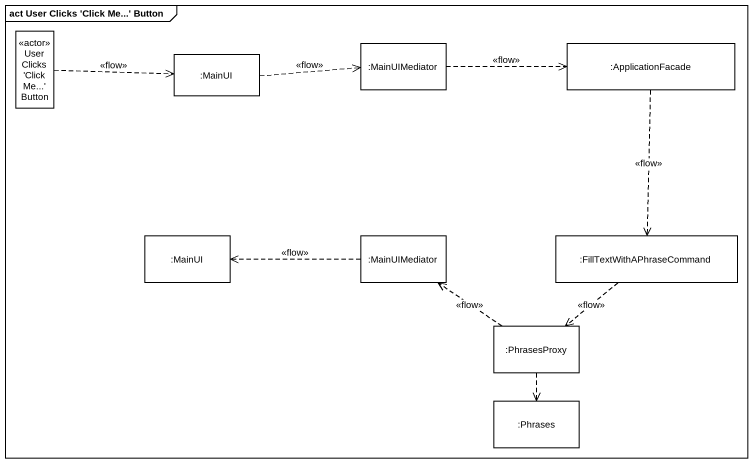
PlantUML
@startuml
mainframe act User Clicks 'Click Me...' Button
hide empty description
state "User Clicks 'Click Me...' Button" as User_Clicks_Click_Me_Button <<actor>>
state ":MainUIMediator" as MainUIMediator <<object>>
state ":ApplicationFacade" as ApplicationFacade <<object>>
state ":MainUI" as MainUI <<object>>
state ":MainUI" as MainUI_2 <<object>>
state ":MainUIMediator" as MainUIMediator_2 <<object>>
state ":FillTextWithAPhraseCommand" as FillTextWithAPhraseCommand <<object>>
state ":PhrasesProxy" as PhrasesProxy <<object>>
state ":Phrases" as Phrases <<object>>
User_Clicks_Click_Me_Button -right[dashed]-> MainUI : <<flow>>
MainUIMediator -right[dashed]-> ApplicationFacade : <<flow>>
ApplicationFacade -[dashed]-> FillTextWithAPhraseCommand : <<flow>>
MainUI -right[dashed]-> MainUIMediator : <<flow>>
MainUIMediator_2 -left[dashed]-> MainUI_2 : <<flow>>
FillTextWithAPhraseCommand -[dashed]-> PhrasesProxy : <<flow>>
PhrasesProxy -up[dashed]-> MainUIMediator_2 : <<flow>>
PhrasesProxy -[dashed]-> Phrases
@enduml
